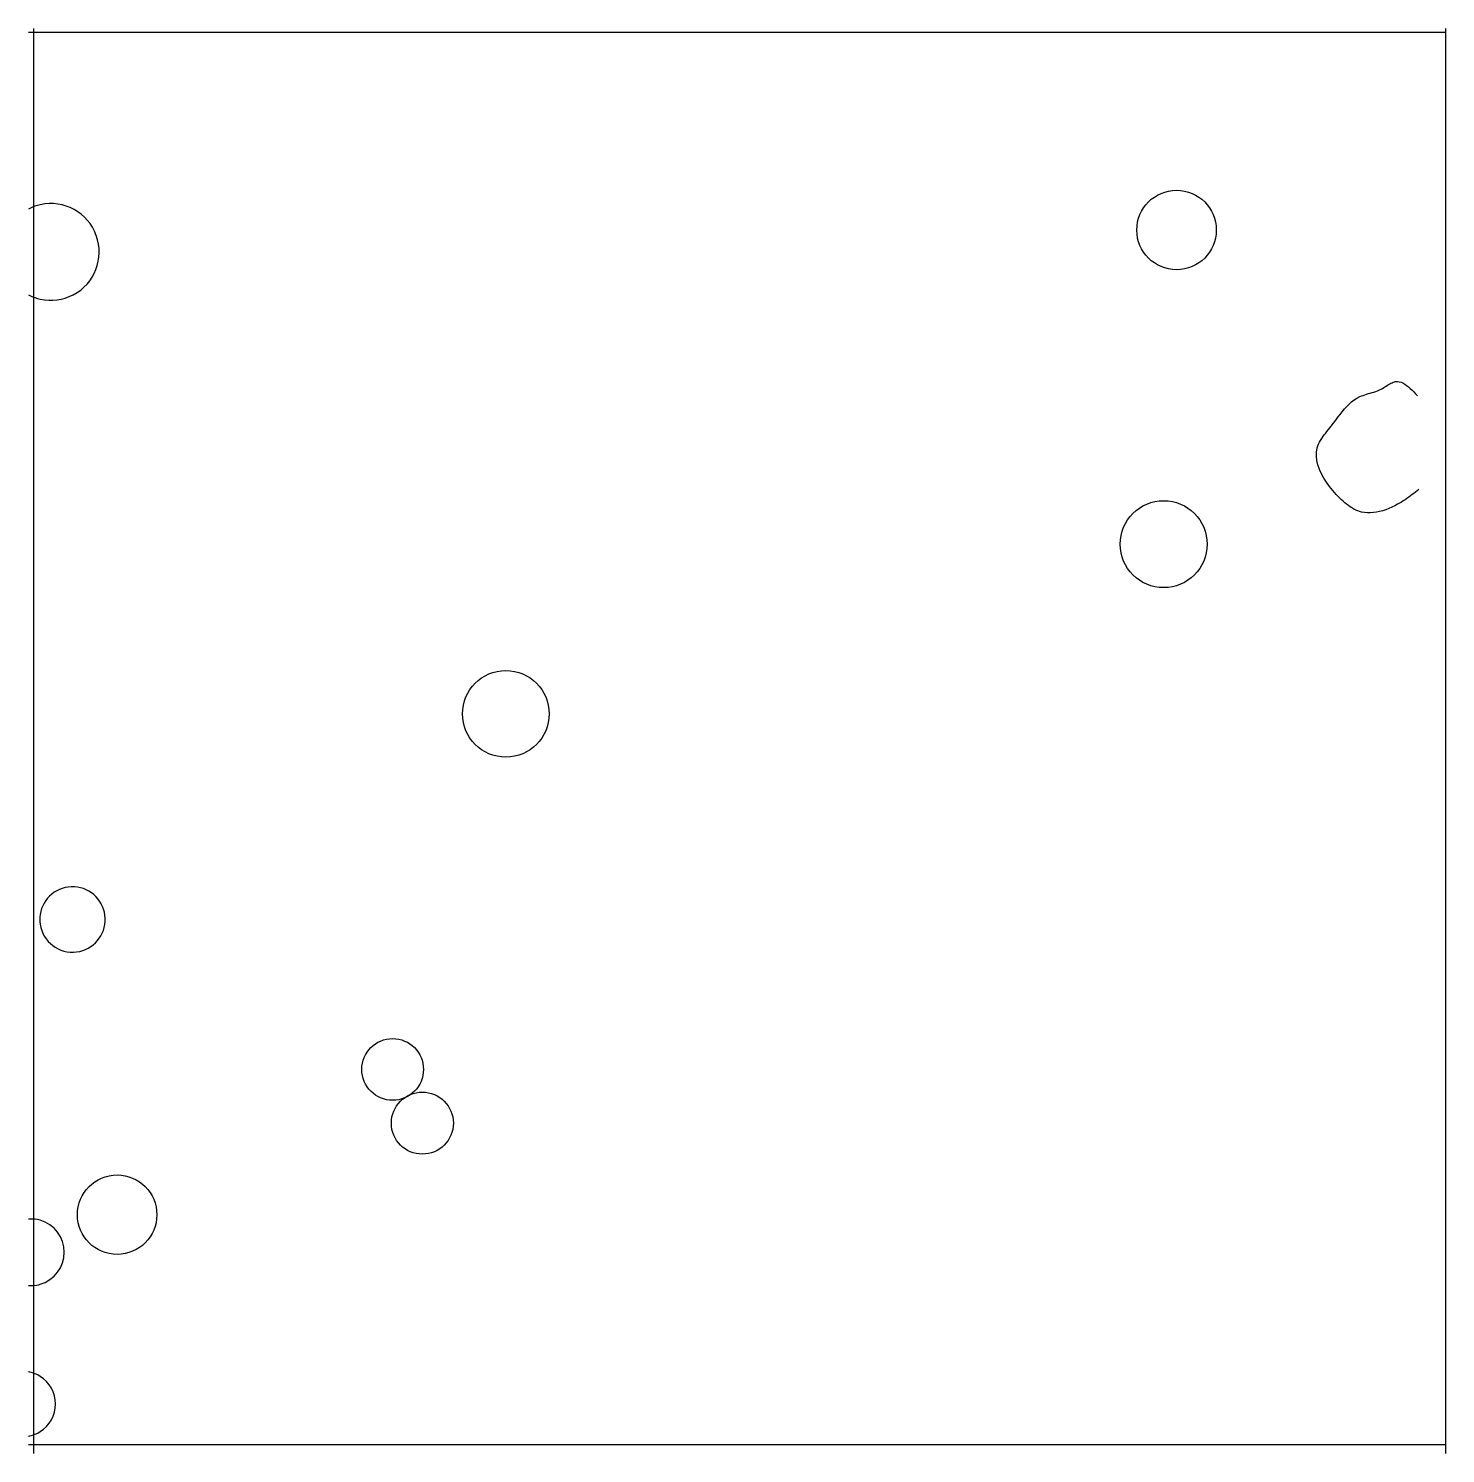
# Model space of a CAD drawing. Extents: x 13.026 to 14.014, y 4.55 to 5.543.
import ezdxf

# ---------------------------------------------------------------- set-up
doc = ezdxf.new("R2010")
doc.units = 0
doc.layers.add('LAYER1', color=7, linetype='CONTINUOUS')
doc.layers.add('LAYER12', color=5, linetype='CONTINUOUS')

msp = doc.modelspace()

# ---------------------------------------------------------------- linework, layer by layer
at = {"layer": 'LAYER1', "color": 7, "linetype": 'CONTINUOUS'}
for points in [[(13.9954, 5.2215), (13.9942, 5.2206), (13.9931, 5.2197), (13.9919, 5.2188), (13.9907, 5.2179), (13.9895, 5.217), (13.9883, 5.2161), (13.987, 5.2152), (13.9858, 5.2144), (13.9845, 5.2135), (13.9832, 5.2127), (13.9819, 5.2119), (13.9805, 5.2112), (13.9785, 5.2101), (13.9765, 5.2092), (13.9744, 5.2083), (13.9723, 5.2074), (13.9702, 5.2067), (13.968, 5.2061), (13.9659, 5.2057), (13.9637, 5.2054), (13.9616, 5.2052), (13.9595, 5.2052), (13.9575, 5.2054), (13.9554, 5.2057), (13.954, 5.2061), (13.9527, 5.2066), (13.9513, 5.2072), (13.95, 5.2078), (13.9487, 5.2086), (13.9475, 5.2094), (13.9462, 5.2103), (13.945, 5.2112), (13.9438, 5.2122), (13.9426, 5.2133), (13.9414, 5.2144), (13.9402, 5.2155), (13.9377, 5.2181), (13.9353, 5.2208), (13.9331, 5.2236), (13.931, 5.2265), (13.9291, 5.2295), (13.9274, 5.2325), (13.926, 5.2355), (13.9249, 5.2386), (13.9242, 5.2417), (13.9239, 5.2447), (13.924, 5.2476), (13.9245, 5.2505), (13.925, 5.2518), (13.9255, 5.2531), (13.9262, 5.2544), (13.9269, 5.2557), (13.9277, 5.257), (13.9285, 5.2582), (13.9294, 5.2595), (13.9304, 5.2607), (13.9313, 5.262), (13.9323, 5.2632), (13.9333, 5.2645), (13.9343, 5.2657), (13.9359, 5.2678), (13.9374, 5.2698), (13.9389, 5.2718), (13.9404, 5.2738), (13.9419, 5.2757), (13.9435, 5.2776), (13.9451, 5.2793), (13.9467, 5.281), (13.9485, 5.2825), (13.9502, 5.2839), (13.9521, 5.2852), (13.9541, 5.2862), (13.9553, 5.2867), (13.9565, 5.2871), (13.9577, 5.2875), (13.9589, 5.2879), (13.9602, 5.2883), (13.9615, 5.2886), (13.9628, 5.289), (13.964, 5.2894), (13.9653, 5.2898), (13.9666, 5.2903), (13.9679, 5.2909), (13.9691, 5.2915), (13.97, 5.2919), (13.9709, 5.2925), (13.9717, 5.293), (13.9726, 5.2935), (13.9734, 5.2941), (13.9742, 5.2946), (13.9751, 5.2951), (13.9759, 5.2955), (13.9767, 5.2959), (13.9775, 5.2962), (13.9783, 5.2965), (13.9791, 5.2967), (13.9804, 5.2967), (13.9817, 5.2966), (13.983, 5.2962), (13.9842, 5.2957), (13.9855, 5.2949), (13.9868, 5.294), (13.988, 5.293), (13.9893, 5.2919), (13.9906, 5.2907), (13.9918, 5.2895), (13.9931, 5.2882), (13.9944, 5.2868)], [(13.0265, 4.5561), (13.0274, 4.5561)], [(13.0274, 4.5561), (13.0346, 4.5561)], [(13.0346, 4.5561), (13.0346, 4.5561)], [(13.0346, 4.5561), (14.0139, 4.5561)]]:
    msp.add_lwpolyline(points, dxfattribs=at)
for centre, radius in [((13.8265, 5.4023), 0.0277), ((13.8175, 5.1834), 0.0303), ((13.3591, 5.0652), 0.0302), ((13.2802, 4.8174), 0.0215), ((13.3009, 4.78), 0.0216), ((13.0882, 4.7162), 0.0277)]:
    msp.add_circle(centre, radius, dxfattribs=at)
for centre, radius, start, end in [((13.042, 5.387), 0.0337, 115.6245, 117.3705), ((13.042, 5.387), 0.0337, 102.618, 115.6241), ((13.042, 5.387), 0.0337, -62.502, 102.6182), ((13.042, 5.387), 0.0337, -117.3694, -115.6234), ((13.042, 5.387), 0.0337, -115.6238, -102.618), ((13.042, 5.387), 0.0337, -102.6179, -62.502), ((13.0571, 4.9219), 0.0228, -82.7092, 171.4672), ((13.0571, 4.9219), 0.0228, 171.4672, -171.4779), ((13.0571, 4.9219), 0.0228, -171.4779, -82.7092), ((13.0282, 4.69), 0.0232, 92.0647, 94.3422), ((13.0282, 4.69), 0.0232, 74.0158, 92.0649), ((13.0282, 4.69), 0.0232, -74.0158, 74.0158), ((13.0282, 4.69), 0.0232, -94.3427, -92.0649), ((13.0282, 4.69), 0.0232, -92.065, -76.5391), ((13.0282, 4.69), 0.0232, -76.5405, -74.0161), ((13.0224, 4.5843), 0.0228, 77.359, 79.7216), ((13.0224, 4.5843), 0.0228, 57.5925, 77.3577), ((13.0224, 4.5843), 0.0228, -57.5931, 57.5925), ((13.0224, 4.5843), 0.0228, -79.7207, -77.3577), ((13.0224, 4.5843), 0.0228, -77.3593, -57.5943)]:
    msp.add_arc(centre, radius, start, end, dxfattribs=at)
at = {"layer": 'LAYER12', "color": 5, "linetype": 'CONTINUOUS'}
for points in [[(13.0302, 5.5427), (13.0302, 5.5427)], [(13.0302, 5.5388), (13.0302, 5.5427)], [(13.0302, 5.5427), (13.0302, 5.5427)], [(14.0139, 5.5427), (14.0139, 5.5427)], [(14.0139, 5.5427), (14.0139, 5.5427)], [(14.0139, 5.5427), (14.0139, 5.5388)], [(13.0274, 5.5398), (13.0265, 5.5398)], [(13.0346, 5.5398), (13.0274, 5.5398)], [(13.0274, 5.5398), (13.0274, 5.5398)], [(13.0274, 5.5398), (13.0274, 5.5398)], [(13.0302, 5.5369), (13.0302, 5.5388)], [(13.0302, 4.5598), (13.0302, 5.5369)], [(13.0359, 5.5398), (13.0346, 5.5398)], [(14.0139, 5.5398), (13.0359, 5.5398)], [(14.0139, 5.5388), (14.0139, 4.5498)], [(13.0302, 4.5558), (13.0302, 4.5598)], [(13.0265, 4.5561), (13.0274, 4.5561)], [(13.0274, 4.5561), (13.0346, 4.5561)], [(13.0302, 4.5498), (13.0302, 4.5558)], [(13.0346, 4.5561), (13.0346, 4.5561)], [(13.0346, 4.5561), (14.0139, 4.5561)]]:
    msp.add_lwpolyline(points, dxfattribs=at)

doc.saveas('drawing.dxf')
